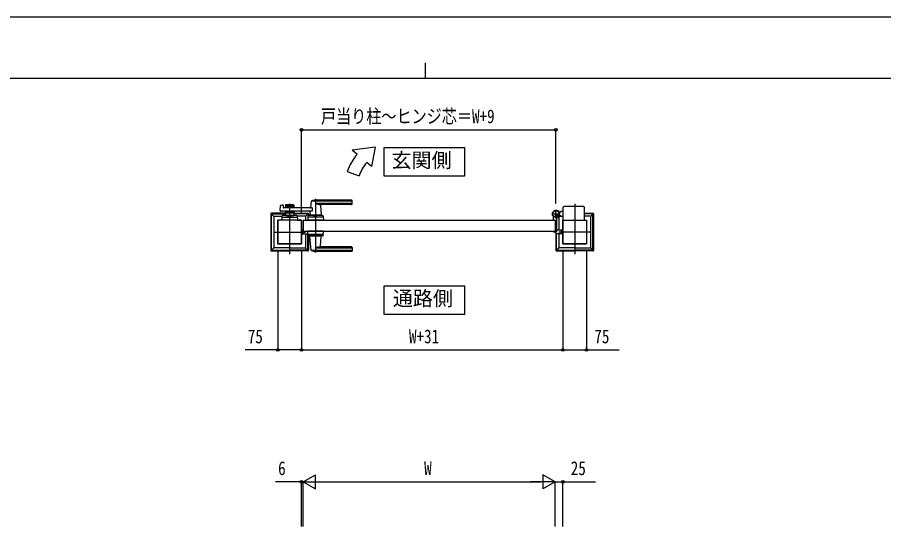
# Model space of a CAD drawing. Units: millimetres, scale not verified. Extents: x -4205 to 4205, y -2970 to 2970.
# Drawn here: x -1301 to 1452, y 1318 to 2970 of the extents above; entities that cross this region are included whole.
import ezdxf
from ezdxf.enums import TextEntityAlignment as Align

# ---------------------------------------------------------------- set-up
doc = ezdxf.new("R2010")
doc.units = ezdxf.units.MM
doc.header["$LTSCALE"] = 10
for name, color, linetype in [('0-1_USER1', 3, 'Continuous'), ('0-2_YKK_12', 2, 'Continuous'), ('0-3_YKK_A1', 4, 'Continuous'), ('0-4_YKK_D', 6, 'Continuous'), ('0-5_YKK_ZWAK', 7, 'Continuous')]:
    doc.layers.add(name, color=color, linetype=linetype)
doc.styles.add('ＭＳ ゴシック', font='')
doc.styles.get('ＭＳ ゴシック').set_extended_font_data('MS Gothic')

msp = doc.modelspace()

# ---------------------------------------------------------------- linework, layer by layer
at = {"layer": '0-1_USER1'}
for points in [[(-136.78, 2554.58), (-136.78, 2465.33), (120.82, 2465.33), (120.82, 2554.58)], [(-136.78, 2115.14), (-136.78, 2025.89), (120.82, 2025.89), (120.82, 2115.14)]]:
    msp.add_lwpolyline(points, close=True, dxfattribs=at)
at = {"layer": '0-2_YKK_12'}
for p, q in [((-435.98, 2377.05), (-435.98, 2322.05)), ((-353.48, 2392.55), (-353.48, 2221.55))]:
    msp.add_line(p, q, dxfattribs=at)
at = {"layer": '0-3_YKK_A1'}
for p, q in [((-163.62, 2557.05), (-236.83, 2547.04)), ((-221.51, 2534.18), (-236.83, 2547.04)), ((-163.62, 2557.05), (-175.55, 2495.62)), ((-175.55, 2495.62), (-190.87, 2508.47)), ((-252.77, 2480.05), (-215.18, 2466.37)), ((-466.31, 2355.21), (-465.09, 2370.61)), ((-463.58, 2372.4), (-458.16, 2373.75)), ((-456.92, 2372.83), (-456.53, 2365)), ((-449.48, 2372.55), (-449.48, 2364.05)), ((-422.48, 2369.55), (-449.48, 2369.55)), ((-447.48, 2374.55), (-424.48, 2374.55)), ((-435.98, 2377.05), (-435.98, 2217.05)), ((-422.48, 2372.55), (-422.48, 2364.05)), ((-367.53, 2384.93), (-369.23, 2365.86)), ((-238.48, 2385.53), (-367.27, 2385.53)), ((-238.48, 2388.55), (-353.48, 2388.55)), ((-238.48, 2377.88), (-353.48, 2377.88)), ((-239.48, 2374.55), (-338.5, 2374.55)), ((-338.31, 2372.36), (-335.51, 2340.87)), ((-237.48, 2376.55), (-237.48, 2387.55)), ((498.52, 2368.05), (435.52, 2368.05)), ((470.02, 2377.05), (470.02, 2217.05)), ((-495.98, 2345.05), (-495.98, 2229.04)), ((-495.4, 2346.46), (-486.98, 2338.05)), ((-449.48, 2347.05), (-493.98, 2347.05)), ((-493.88, 2230.15), (-493.88, 2343.95)), ((-492.88, 2344.95), (-449.48, 2344.95)), ((-363.92, 2364.05), (-455.53, 2364.05)), ((-449.48, 2353.05), (-449.48, 2339.55)), ((-422.48, 2347.55), (-449.48, 2347.55)), ((-438.4, 2365.55), (-447.48, 2365.55)), ((-438.4, 2351.55), (-447.48, 2351.55)), ((-436.34, 2367.19), (-437.69, 2365.84)), ((-436.34, 2349.9), (-437.69, 2351.26)), ((-435.63, 2367.19), (-434.28, 2365.84)), ((-435.63, 2349.9), (-434.28, 2351.26)), ((-424.48, 2365.55), (-433.57, 2365.55)), ((-424.48, 2351.55), (-433.57, 2351.55)), ((-422.48, 2353.05), (-422.48, 2339.55)), ((-422.48, 2347.05), (-377.98, 2347.05)), ((-379.08, 2344.95), (-422.48, 2344.95)), ((-376.56, 2346.46), (-384.98, 2338.05)), ((-378.08, 2343.95), (-378.08, 2336.61)), ((-375.98, 2345.05), (-375.98, 2339.55)), ((-335.48, 2340.54), (-371.48, 2340.54)), ((-371.48, 2339.55), (-371.48, 2340.54)), ((-370.85, 2347.6), (-371.45, 2340.86)), ((-335.81, 2340.54), (-371.15, 2340.54)), ((-368.48, 2340.54), (-370.65, 2340.54)), ((-335.81, 2340.54), (-338.48, 2340.54)), ((-335.48, 2339.55), (-335.48, 2340.54)), ((397.52, 2344.55), (423.52, 2344.55)), ((397.52, 2344.55), (423.52, 2344.55)), ((410.52, 2331.55), (410.52, 2357.55)), ((410.52, 2331.55), (410.52, 2357.55)), ((422.07, 2333), (412.01, 2343.05)), ((415.82, 2342.07), (412.99, 2339.24)), ((415.36, 2341.61), (418.84, 2338.13)), ((419.23, 2338.66), (415.82, 2342.07)), ((426.02, 2350.55), (420.33, 2350.55)), ((426.02, 2350.55), (428.52, 2353.05)), ((433.52, 2353.05), (428.52, 2353.05)), ((433.52, 2324.55), (433.52, 2366.05)), ((500.52, 2366.05), (500.52, 2324.55)), ((500.52, 2347.05), (528.02, 2347.05)), ((526.92, 2344.95), (500.52, 2344.95)), ((529.44, 2346.46), (521.02, 2338.05)), ((527.92, 2230.15), (527.92, 2343.95)), ((530.02, 2345.05), (530.02, 2229.04)), ((-485.98, 2336.05), (-485.98, 2238.05)), ((-484.98, 2337.05), (-460.56, 2337.05)), ((-473.98, 2324.05), (-473.98, 2250.05)), ((-460.96, 2325.05), (-472.98, 2325.05)), ((-460.54, 2337.61), (-460.98, 2324.55)), ((-410.98, 2324.55), (-460.98, 2324.55)), ((-458.71, 2334.55), (-413.25, 2334.55)), ((-413.41, 2339.55), (-458.55, 2339.55)), ((-449.48, 2339.55), (-422.48, 2339.55)), ((-440.48, 2336.75), (-440.48, 2339.55)), ((-440.48, 2336.75), (-431.48, 2336.75)), ((-411.42, 2337.61), (-410.98, 2324.55)), ((-386.98, 2337.05), (-411.4, 2337.05)), ((-411, 2325.05), (-398.98, 2325.05)), ((-397.98, 2324.05), (-397.98, 2250.05)), ((-385.98, 2336.05), (-385.98, 2324.55)), ((-378.04, 2337.61), (-378.48, 2324.55)), ((-328.48, 2324.55), (-378.48, 2324.55)), ((-330.75, 2334.55), (-376.21, 2334.55)), ((-330.91, 2339.55), (-376.05, 2339.55)), ((-358.23, 2324.55), (-348.73, 2324.55)), ((-357.98, 2336.75), (-357.98, 2339.55)), ((-328.92, 2337.61), (-328.48, 2324.55)), ((402.52, 2325.35), (402.52, 2334.39)), ((402.52, 2325.35), (402.52, 2334.39)), ((407.22, 2324.85), (403.02, 2324.85)), ((407.22, 2324.85), (403.02, 2324.85)), ((407.52, 2324.55), (407.52, 2289.55)), ((407.52, 2324.55), (407.52, 2289.55)), ((412.52, 2329.61), (412.52, 2289.05)), ((412.52, 2329.61), (412.52, 2289.05)), ((412.99, 2339.24), (416.41, 2335.83)), ((413.46, 2339.71), (416.94, 2336.23)), ((416.94, 2336.23), (417.7, 2335.47)), ((418.84, 2338.13), (419.6, 2337.37)), ((420.02, 2336.05), (420.02, 2293.05)), ((426.02, 2338.55), (420.33, 2338.55)), ((421.02, 2337.05), (427.52, 2337.05)), ((426.02, 2338.55), (428.52, 2336.05)), ((433.52, 2336.05), (428.52, 2336.05)), ((432.02, 2324.05), (432.02, 2250.05)), ((433.52, 2325.05), (433.02, 2325.05)), ((519.02, 2337.05), (500.52, 2337.05)), ((500.52, 2325.05), (507.02, 2325.05)), ((508.02, 2324.05), (508.02, 2250.05)), ((520.02, 2336.05), (520.02, 2238.05)), ((-485.98, 2287.05), (-385.98, 2287.05)), ((-394.67, 2291.8), (-395.18, 2291.8)), ((-395.18, 2291.8), (-395.18, 2282.3)), ((-378.04, 2276.48), (-378.48, 2289.55)), ((-328.48, 2289.55), (-378.48, 2289.55)), ((-328.92, 2276.48), (-328.48, 2289.55)), ((402.52, 2288.75), (402.52, 2288.05)), ((402.52, 2288.75), (402.52, 2288.05)), ((407.22, 2289.25), (403.02, 2289.25)), ((407.22, 2289.25), (403.02, 2289.25)), ((410.52, 2287.05), (403.52, 2287.05)), ((410.52, 2287.05), (403.52, 2287.05)), ((410.02, 2287.05), (410.02, 2229.04)), ((520.02, 2287.05), (420.02, 2287.05)), ((428.71, 2291.8), (429.22, 2291.8)), ((429.22, 2291.8), (429.22, 2282.3)), ((-395.18, 2281.05), (-378.2, 2281.05)), ((-385.98, 2281.05), (-385.98, 2238.05)), ((-378.08, 2230.15), (-378.08, 2277.48)), ((-330.75, 2279.55), (-376.21, 2279.55)), ((-330.91, 2274.55), (-376.05, 2274.55)), ((-375.98, 2274.55), (-375.98, 2229.04)), ((-371.48, 2274.55), (-371.48, 2273.55)), ((-335.48, 2273.55), (-371.48, 2273.55)), ((-367.53, 2229.15), (-371.45, 2273.22)), ((-338.31, 2241.73), (-335.5, 2273.22)), ((-335.48, 2274.55), (-335.48, 2273.55)), ((429.22, 2281.05), (411.93, 2281.05)), ((412.12, 2230.15), (412.12, 2281.05)), ((420.02, 2281.05), (420.02, 2238.05)), ((-486.98, 2236.05), (-495.4, 2227.63)), ((-436.48, 2237.05), (-484.98, 2237.05)), ((-436.48, 2249.05), (-472.98, 2249.05)), ((-435.98, 2248.55), (-435.98, 2227.55)), ((-398.98, 2249.05), (-435.48, 2249.05)), ((-435.48, 2237.05), (-386.98, 2237.05)), ((-384.98, 2236.05), (-376.56, 2227.63)), ((-238.48, 2236.22), (-353.48, 2236.22)), ((-239.48, 2239.55), (-338.5, 2239.55)), ((-237.48, 2237.55), (-237.48, 2226.55)), ((419.02, 2236.05), (410.6, 2227.63)), ((469.52, 2237.05), (421.02, 2237.05)), ((433.02, 2249.05), (469.52, 2249.05)), ((470.02, 2248.55), (470.02, 2227.55)), ((470.52, 2249.05), (507.02, 2249.05)), ((470.52, 2237.05), (519.02, 2237.05)), ((521.02, 2236.05), (529.44, 2227.63)), ((-493.98, 2227.05), (-436.48, 2227.05)), ((-492.88, 2229.15), (-436.48, 2229.15)), ((-379.08, 2229.15), (-435.48, 2229.15)), ((-377.98, 2227.05), (-435.48, 2227.05)), ((-238.48, 2228.56), (-367.27, 2228.56)), ((-238.48, 2225.55), (-353.48, 2225.55)), ((412.02, 2227.05), (469.52, 2227.05)), ((413.12, 2229.15), (469.52, 2229.15)), ((526.92, 2229.15), (470.52, 2229.15)), ((528.02, 2227.05), (470.52, 2227.05))]:
    msp.add_line(p, q, dxfattribs=at)
for points in [[(-363.92, 2364.05), (-363.92, 2353.05), (-464.31, 2353.05)], [(-440.48, 2336.75), (-431.48, 2336.75), (-431.48, 2339.55)], [(-392.48, 2324.55), (-392.48, 2289.55), (407.52, 2289.55)], [(-392.48, 2324.55), (407.52, 2324.55), (407.52, 2289.55)], [(-357.98, 2336.75), (-348.98, 2336.75), (-348.98, 2339.55)], [(417.24, 2335), (416.18, 2333.94), (417.44, 2333.21)], [(416.41, 2335.83), (417.24, 2335), (420.07, 2337.83), (419.23, 2338.66)], [(418.83, 2333.27), (418.12, 2335.32), (418.5, 2336.56)], [(421.8, 2336.24), (419.75, 2336.94), (418.5, 2336.56)], [(420.07, 2337.83), (421.13, 2338.89), (421.85, 2337.63)], [(-393.04, 2289.2), (-395.1, 2288.19), (-395.71, 2287.05)], [(-393.04, 2284.9), (-395.1, 2285.9), (-395.71, 2287.05)], [(-395.68, 2293.55), (-395.18, 2293.05), (-392.48, 2293.05)], [(-395.68, 2280.55), (-395.18, 2281.05), (-395.18, 2293.05)], [(-394.67, 2291.8), (-394.67, 2282.3), (-395.18, 2282.3)], [(429.72, 2293.55), (429.22, 2293.05), (412.52, 2293.05)], [(427.08, 2289.2), (429.14, 2288.19), (429.75, 2287.05)], [(427.08, 2284.9), (429.14, 2285.9), (429.75, 2287.05)], [(428.71, 2291.8), (428.71, 2282.3), (429.22, 2282.3)], [(429.72, 2280.55), (429.22, 2281.05), (429.22, 2293.05)]]:
    msp.add_lwpolyline(points, dxfattribs=at)
for points in [[(-473.48, 2249.55), (-398.48, 2249.55), (-398.48, 2324.55), (-473.48, 2324.55)], [(507.52, 2249.55), (432.52, 2249.55), (432.52, 2324.55), (507.52, 2324.55)]]:
    msp.add_lwpolyline(points, close=True, dxfattribs=at)
for radius in [11.5, 11.5, 10.35, 10.35]:
    msp.add_circle((410.52, 2344.55), radius, dxfattribs=at)
for centre, radius, start, end in [((-83.62, 2418.48), 180, 140, 160), ((-83.62, 2418.48), 140, 140, 160), ((-463.1, 2370.46), 2, 104.03624, 175.49449), ((-457.92, 2372.78), 1, 2.86241, 104.03624), ((-447.48, 2372.55), 2, 90, 180), ((-424.48, 2372.55), 2, 0, 90), ((-366.54, 2384.86), 1, 113.30607, 174.91858), ((-353.48, 2354.55), 34, 90, 113.30607), ((-339.69, 2404.52), 30, 242.63879, 272.27092), ((-336.32, 2372.55), 2, 90, 185.08142), ((-239.48, 2376.55), 2, 270, 0), ((-238.48, 2387.55), 1, 0, 90), ((-238.48, 2384.53), 1, 0, 90), ((-238.48, 2378.88), 1, 270, 0), ((435.52, 2366.05), 2, 90, 180), ((498.52, 2366.05), 2, 0, 90), ((-492.88, 2343.95), 1, 90, 180), ((-464.31, 2355.05), 2, 175.49449, 270), ((-455.53, 2365.05), 1, 182.86241, 270), ((-447.48, 2367.55), 2, 180, 270), ((-447.48, 2349.55), 2, 90, 180), ((-438.4, 2366.55), 1, 270, 315), ((-438.4, 2350.55), 1, 45, 90), ((-435.98, 2366.84), 0.5, 45, 135), ((-435.98, 2350.26), 0.5, 225, 315), ((-433.57, 2366.55), 1, 225, 270), ((-433.57, 2350.55), 1, 90, 135), ((-424.48, 2367.55), 2, 270, 0), ((-424.48, 2349.55), 2, 0, 90), ((-379.08, 2343.95), 1, 0, 90), ((-375.83, 2348.04), 5, 354.91858, 90), ((-371.15, 2340.84), 0.3, 174.91858, 270), ((-371.22, 2366.04), 2, 270, 354.91858), ((-335.81, 2340.84), 0.3, 270, 5.08142), ((410.52, 2344.55), 11.5, 295.10278, 218.01228), ((410.52, 2344.55), 11.5, 295.10278, 218.01228), ((526.92, 2343.95), 1, 0, 90), ((-484.98, 2336.05), 1, 90, 180), ((-472.98, 2324.05), 1, 90, 180), ((-458.71, 2332.55), 2, 90, 178.09085), ((-458.55, 2337.55), 2, 90, 178.09085), ((-435.98, 2327.14), 10.61, 64.90378, 115.09622), ((-413.41, 2337.55), 2, 1.90915, 90), ((-413.25, 2332.55), 2, 1.90915, 90), ((-398.98, 2324.05), 1, 360, 90), ((-386.98, 2336.05), 1, 360, 90), ((-376.21, 2332.55), 2, 90, 178.09085), ((-376.05, 2337.55), 2, 90, 178.09085), ((-353.48, 2327.14), 10.61, 64.90378, 115.09622), ((-330.91, 2337.55), 2, 1.90915, 90), ((-330.75, 2332.55), 2, 1.90915, 90), ((397.52, 2334.39), 5, 0, 38.01228), ((397.52, 2334.39), 5, 0, 38.01228), ((403.02, 2325.35), 0.5, 180, 270), ((403.02, 2325.35), 0.5, 180, 270), ((407.22, 2324.55), 0.3, 0, 90), ((407.22, 2324.55), 0.3, 0, 90), ((417.52, 2329.61), 5, 115.10278, 179.99998), ((417.52, 2329.61), 5, 115.10278, 179.99998), ((418.09, 2334.34), 1.3, 240, 300.9647), ((414.13, 2340.94), 9, 300.9647, 329.0353), ((421.02, 2336.05), 1, 90, 180), ((420.73, 2336.98), 1.3, 329.0353, 30), ((433.02, 2324.05), 1, 90, 180), ((507.02, 2324.05), 1, 0, 90), ((519.02, 2336.05), 1, 0, 90), ((-399.34, 2287.05), 6.66, 314.51496, 45.48504), ((403.02, 2288.75), 0.5, 90, 180), ((403.02, 2288.75), 0.5, 90, 180), ((403.52, 2288.05), 1, 180, 270), ((403.52, 2288.05), 1, 180, 270), ((407.22, 2289.55), 0.3, 270, 0), ((407.22, 2289.55), 0.3, 270, 0), ((410.52, 2289.05), 2, 270, 0), ((410.52, 2289.05), 2, 270, 0), ((433.38, 2287.05), 6.66, 134.51496, 225.48504), ((-376.21, 2281.55), 2, 181.90915, 270), ((-376.05, 2276.55), 2, 181.90915, 270), ((-371.15, 2273.25), 0.3, 90, 185.08142), ((-335.8, 2273.25), 0.3, 354.91858, 90), ((-330.91, 2276.55), 2, 270, 358.09085), ((-330.75, 2281.55), 2, 270, 358.09085), ((-492.88, 2230.15), 1, 180, 270), ((-484.98, 2238.05), 1, 180, 270), ((-472.98, 2250.05), 1, 180, 270), ((-398.98, 2250.05), 1, 270, 360), ((-398.98, 2250.05), 1, 270, 0), ((-386.98, 2238.05), 1, 270, 360), ((-379.08, 2230.15), 1, 270, 0), ((-339.69, 2209.57), 30, 87.72908, 117.36121), ((-336.31, 2241.55), 2, 174.91858, 270), ((-239.48, 2237.55), 2, 0, 90), ((-238.48, 2235.22), 1, 0, 90), ((413.12, 2230.15), 1, 180, 270), ((421.02, 2238.05), 1, 180, 270), ((433.02, 2250.05), 1, 180, 270), ((433.02, 2250.05), 1, 180, 270), ((507.02, 2250.05), 1, 270, 0), ((519.02, 2238.05), 1, 270, 0), ((526.92, 2230.15), 1, 270, 0), ((-366.53, 2229.24), 1, 185.08142, 246.69393), ((-353.48, 2259.55), 34, 246.69393, 270), ((-238.48, 2229.56), 1, 270, 0), ((-238.48, 2226.55), 1, 270, 0)]:
    msp.add_arc(centre, radius, start, end, dxfattribs=at)
for centre, major_axis, ratio, start_param, end_param in [((-493.98, 2345.04), (-1.42, 1.42), 0.995146, 5.5002201, 7.0661505), ((-377.98, 2345.04), (1.42, 1.42), 0.995146, 5.5002201, 7.0661505), ((528.02, 2345.04), (1.42, 1.42), 0.995146, 5.5002201, 7.0661505), ((411.89, 2280.55), (0.366, 0.366), 0.932515, 0.8726646, 2.3212879), ((411.93, 2280.55), (0.503, 0), 0.993908, 1.5707963, 1.6929694), ((-436.48, 2248.55), (0, -0.501), 0.997564, 1.5707963, 3.1415927), ((-435.48, 2248.55), (0, -0.501), 0.997564, 3.1415927, 4.712389), ((469.52, 2248.55), (0, -0.501), 0.997564, 1.5707963, 3.1415927), ((470.52, 2248.55), (0, -0.501), 0.997564, 3.1415927, 4.712389), ((-493.98, 2229.05), (-1.42, -1.42), 0.995146, 5.5002201, 7.0661505), ((-436.48, 2227.55), (0, 0.501), 0.997564, 3.1415927, 4.712389), ((-435.48, 2227.55), (0, 0.501), 0.997564, 1.5707963, 3.1415927), ((-377.98, 2229.05), (1.42, -1.42), 0.995146, 5.5002201, 7.0661505), ((412.02, 2229.05), (-1.42, -1.42), 0.995146, 5.5002201, 7.0661505), ((469.52, 2227.55), (0, 0.501), 0.997564, 3.1415927, 4.712389), ((470.52, 2227.55), (0, 0.501), 0.997564, 1.5707963, 3.1415927), ((528.02, 2229.05), (1.42, -1.42), 0.995146, 5.5002201, 7.0661505)]:
    msp.add_ellipse(centre, major_axis=major_axis, ratio=ratio, start_param=start_param, end_param=end_param, dxfattribs=at)
at = {"layer": '0-4_YKK_D'}
for p, q in [((-398.48, 2344.55), (-398.48, 2613.05)), ((-398.48, 2612.05), (410.52, 2612.05)), ((410.52, 2377.55), (410.52, 2613.05)), ((-473.48, 2229.55), (-473.48, 1911.05)), ((-398.48, 2229.55), (-398.48, 1911.05)), ((-398.48, 2229.55), (-398.48, 1911.05)), ((432.52, 2229.55), (432.52, 1911.05)), ((432.52, 2229.55), (432.52, 1911.05)), ((507.52, 2229.55), (507.52, 1911.05)), ((-398.48, 1912.05), (432.52, 1912.05)), ((-392.48, 1492.84), (-353.51, 1515.34)), ((-353.51, 1470.34), (-353.51, 1515.34)), ((407.52, 1492.84), (368.55, 1515.34)), ((368.55, 1515.34), (368.55, 1470.34)), ((-398.48, 1492.84), (-480.48, 1492.84)), ((-398.48, 1350.39), (-398.48, 1493.84)), ((-392.48, 1492.84), (-398.48, 1492.84)), ((-392.48, 1350.39), (-392.48, 1493.84)), ((-392.48, 1350.39), (-392.48, 1493.84)), ((-392.48, 1492.84), (-375.48, 1492.84)), ((-392.48, 1492.84), (-353.51, 1470.34)), ((-392.48, 1492.84), (-314.54, 1492.84)), ((-347.48, 1492.84), (362.52, 1492.84)), ((407.52, 1492.84), (329.58, 1492.84)), ((407.52, 1492.84), (368.55, 1470.34)), ((407.52, 1350.39), (407.52, 1493.84)), ((407.52, 1350.39), (407.52, 1493.84)), ((432.52, 1350.39), (432.52, 1493.84))]:
    msp.add_line(p, q, dxfattribs=at)
for points in [[(-398.48, 1912.05), (-473.48, 1912.05), (-576.88, 1912.05)], [(432.52, 1912.05), (507.52, 1912.05), (610.92, 1912.05)], [(407.52, 1492.84), (432.52, 1492.84), (535.92, 1492.84)]]:
    msp.add_lwpolyline(points, dxfattribs=at)
for centre in [(-398.48, 2612.05), (410.52, 2612.05), (-473.48, 1912.05), (-398.48, 1912.05), (-398.48, 1912.05), (432.52, 1912.05), (432.52, 1912.05), (507.52, 1912.05), (-398.48, 1492.84), (432.52, 1492.84)]:
    msp.add_circle(centre, 4.25, dxfattribs=at)
at = {"layer": '0-5_YKK_ZWAK'}
for p, q in [((-4.98, 2825), (-4.98, 2775)), ((3895.02, 2775), (-3904.98, 2775))]:
    msp.add_line(p, q, dxfattribs=at)
msp.add_lwpolyline([(-4205, -2970), (4205, -2970), (4205, 2970), (-4205, 2970)], close=True, dxfattribs=at)

# ---------------------------------------------------------------- texts
at = {"layer": '0-1_USER1', "style": 'ＭＳ ゴシック'}
for s, p in [('玄関側', (-112.4, 2478.08)), ('通路側', (-108.07, 2038.64))]:
    msp.add_text(s, height=46.74, dxfattribs=at).set_placement(p, align=Align.BOTTOM_LEFT)
at = {"layer": '0-4_YKK_D', "style": 'ＭＳ ゴシック', "width": 0.8}
for s, p in [('戸当り柱～ヒンジ芯＝W+9', (-336.38, 2620.05)), ('75', (-568.88, 1920.05)), ('W+31', (-56.58, 1920.05)), ('75', (532.52, 1920.05)), ('6', (-472.48, 1500.84)), ('W', (-8.48, 1500.84)), ('25', (457.52, 1500.84))]:
    msp.add_text(s, height=43.99, dxfattribs=at).set_placement(p, align=Align.BOTTOM_LEFT)

doc.saveas('drawing.dxf')
